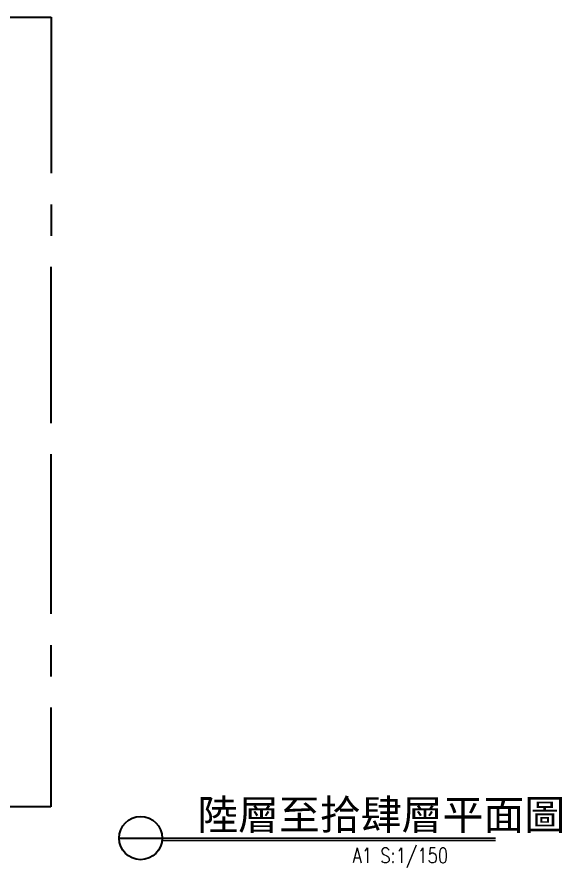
# Model space of a CAD drawing. Header units: millimetres. Extents: x -3377 to 119122, y -22007 to 15479.
# Drawn here: x 55518 to 57482, y 11937 to 15003 of the extents above; entities that cross this region are included whole.
import ezdxf
from ezdxf.enums import TextEntityAlignment as Align

# ---------------------------------------------------------------- set-up
doc = ezdxf.new("R2010")
doc.units = ezdxf.units.MM
doc.header["$LTSCALE"] = 150
doc.header["$MEASUREMENT"] = 0
doc.linetypes.add('CENTER', pattern=[2, 1.25, -0.25, 0.25, -0.25])
doc.layers.get('0').update_dxf_attribs({"plot": 0})
doc.layers.add('5', color=5, linetype='Continuous', lineweight=13)
doc.layers.add('Duct', color=1, linetype='Continuous')
doc.layers.add('TEXT', color=2, linetype='Continuous')
doc.layers.add('LABEL', color=1, linetype='Continuous', plot=False)
doc.layers.add('S-ARCH', color=252, linetype='Continuous', plot=False)
doc.styles.add('CT', font='')
doc.styles.add('ET', font='simplex.shx', dxfattribs={"width": 0.8})
doc.styles.get('CT').set_extended_font_data('DFKai-SB')

# ---------------------------------------------------------------- blocks, each defined once
blk = doc.blocks.new('A$C3CD31075')
at = {"layer": '5', "color": 252, "linetype": 'Continuous'}
blk.add_lwpolyline([(3581.6, -1728.6), (4782.4, -1728.6)], dxfattribs=at)
at = {"layer": 'Duct', "color": 252, "linetype": 'CENTER', "ltscale": 3}
blk.add_lwpolyline([(-2626.8, -1606.5), (-2626.8, -349.3), (-2626.9, 1238.2), (3181.4, 1238.1), (3180.9, -349.4), (3180.5, -1606.5), (198.7, -1606.5)], close=True, dxfattribs=at)
blk.add_lwpolyline([(-2626.8, -1606.5), (-2626.8, -349.3), (-2626.9, 1238.2), (3181.4, 1238.1), (3180.9, -349.4), (3180.5, -1606.5), (198.7, -1606.5)], close=True, dxfattribs=at)
at = {"layer": 'LABEL', "color": 252}
blk.add_lwpolyline([(3426.3, -1719.4), (4782.4, -1719.4)], dxfattribs=at)
at = {"layer": 'LABEL', "color": 252, "linetype": 'Continuous'}
blk.add_arc((3504, -1719.4), 77.8, 180.0000014999924, 179.9999985000077, dxfattribs=at)
at = {"layer": 'TEXT', "color": 252, "linetype": 'Continuous', "style": 'CT', "width": 1}
blk.add_text('陸層至拾肆層平面圖', height=108, dxfattribs=at).set_placement((3707.9, -1689.2))
at = {"layer": 'TEXT', "color": 252, "style": 'ET', "width": 0.8}
blk.add_text('A1 S:1/150', height=54, dxfattribs=at).set_placement((4611.7, -1809.1), align=Align.RIGHT)
blk = doc.blocks.new('2021-1102')
blk.add_blockref('A$C3CD31075', (40349.2, -1755.9))

msp = doc.modelspace()

# ---------------------------------------------------------------- block references
at = {"layer": 'S-ARCH'}
msp.add_blockref('2021-1102', (12110.4, 15520.27), dxfattribs=at)

doc.saveas('drawing.dxf')
